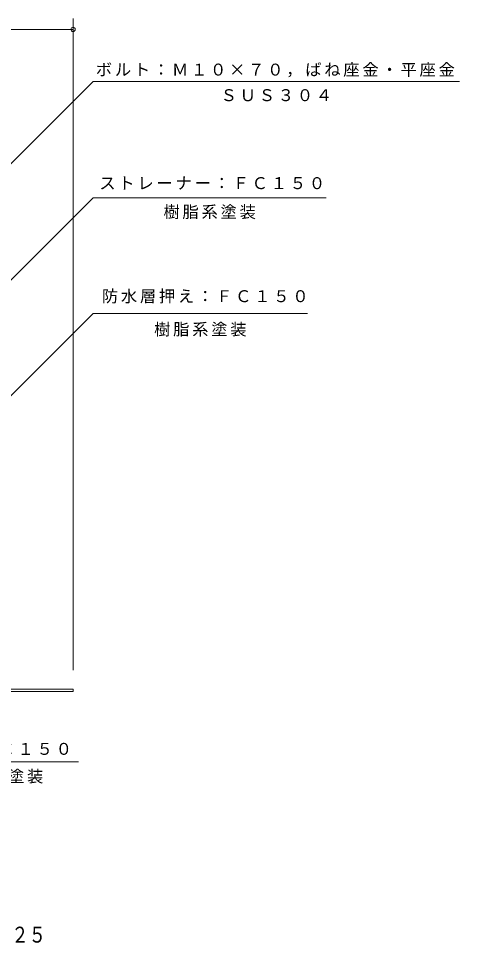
# Model space of a CAD drawing. Units: millimetres at full size, sheet at 1:4; details may follow other scales. Extents: x -509 to 466, y -549 to 533.
# Drawn here: x 141 to 466, y -549 to 133 of the extents above; entities that cross this region are included whole.
import ezdxf
from ezdxf.enums import TextEntityAlignment as Align

# ---------------------------------------------------------------- set-up
doc = ezdxf.new("R2010")
doc.units = ezdxf.units.MM
doc.header["$LTSCALE"] = 4
doc.header["$PDMODE"] = 32
doc.header["$PDSIZE"] = 3.2
for name, color, linetype, lineweight in [('0-4_その他', 7, 'Continuous', 9), ('0-5_寸法', 7, 'Continuous', 9), ('0-8', 2, 'Continuous', 9)]:
    doc.layers.add(name, color=color, linetype=linetype, lineweight=lineweight)
doc.layers.add('F-5_F-5ﾚｲﾔ', color=2, linetype='Continuous')
doc.styles.add('ＭＳ ゴシック', font='')
doc.styles.get('ＭＳ ゴシック').set_extended_font_data('MS Gothic')

msp = doc.modelspace()

# ---------------------------------------------------------------- linework, layer by layer
at = {"layer": '0-4_その他'}
for p, q in [((180.959, 132.677), (180.959, -347.327)), ((25.959, 124.677), (180.959, 124.677))]:
    msp.add_line(p, q, dxfattribs=at)
msp.add_point((180.959, 124.677), dxfattribs=at)
at = {"layer": '0-5_寸法'}
for p, q in [((-183.626, -293.017), (195.721, 86.33)), ((195.721, 86.33), (465.893, 86.33)), ((-90.556, -285.712), (195.721, 0.565)), ((367.527, 0.565), (195.721, 0.565)), ((-45.253, -325.506), (195.721, -84.532)), ((353.784, -84.532), (195.721, -84.532)), ((64.867, -414.713), (184.888, -414.713))]:
    msp.add_line(p, q, dxfattribs=at)
at = {"layer": '0-8'}
for p, q in [((180.959, -361.323), (-32.049, -361.323)), ((180.959, -361.323), (180.959, -362.923)), ((180.959, -362.923), (-179.04, -362.923))]:
    msp.add_line(p, q, dxfattribs=at)

# ---------------------------------------------------------------- texts
at = {"layer": '0-5_寸法', "char_height": 8.798, "attachment_point": 7, "style": 'ＭＳ ゴシック'}
for s, insert in [('\\T1.17;ボルト：Ｍ１０×７０，ばね座金・平座金', (197.764, 89.369)), ('\\T1.17;ＳＵＳ３０４', (289.807, 71.656)), ('\\T1.17;ストレーナー：ＦＣ１５０', (200.393, 6.574)), ('\\T1.17;樹脂系塗装', (247.624, -15.14)), ('\\T1.17;防水層押え：ＦＣ１５０', (202.214, -77.214)), ('\\T1.17;樹脂系塗装', (240.753, -101.635)), ('\\T1.17;本体：ＦＣ１５０', (69.877, -410.644)), ('\\T1.17;樹脂系塗装', (90.877, -430.891))]:
    msp.add_mtext(s, dxfattribs=dict(at, insert=insert))
at = {"layer": 'F-5_F-5ﾚｲﾔ', "style": 'ＭＳ ゴシック', "width": 0.8}
msp.add_text('ねじ込み式\u3000改質アスファルトシート・シート防水用\u3000\u3000ＷＨＸＳ－６－１５０－２５', height=11.73, dxfattribs=at).set_placement((-338.116, -551.524), align=Align.BOTTOM_LEFT)

doc.saveas('drawing.dxf')
